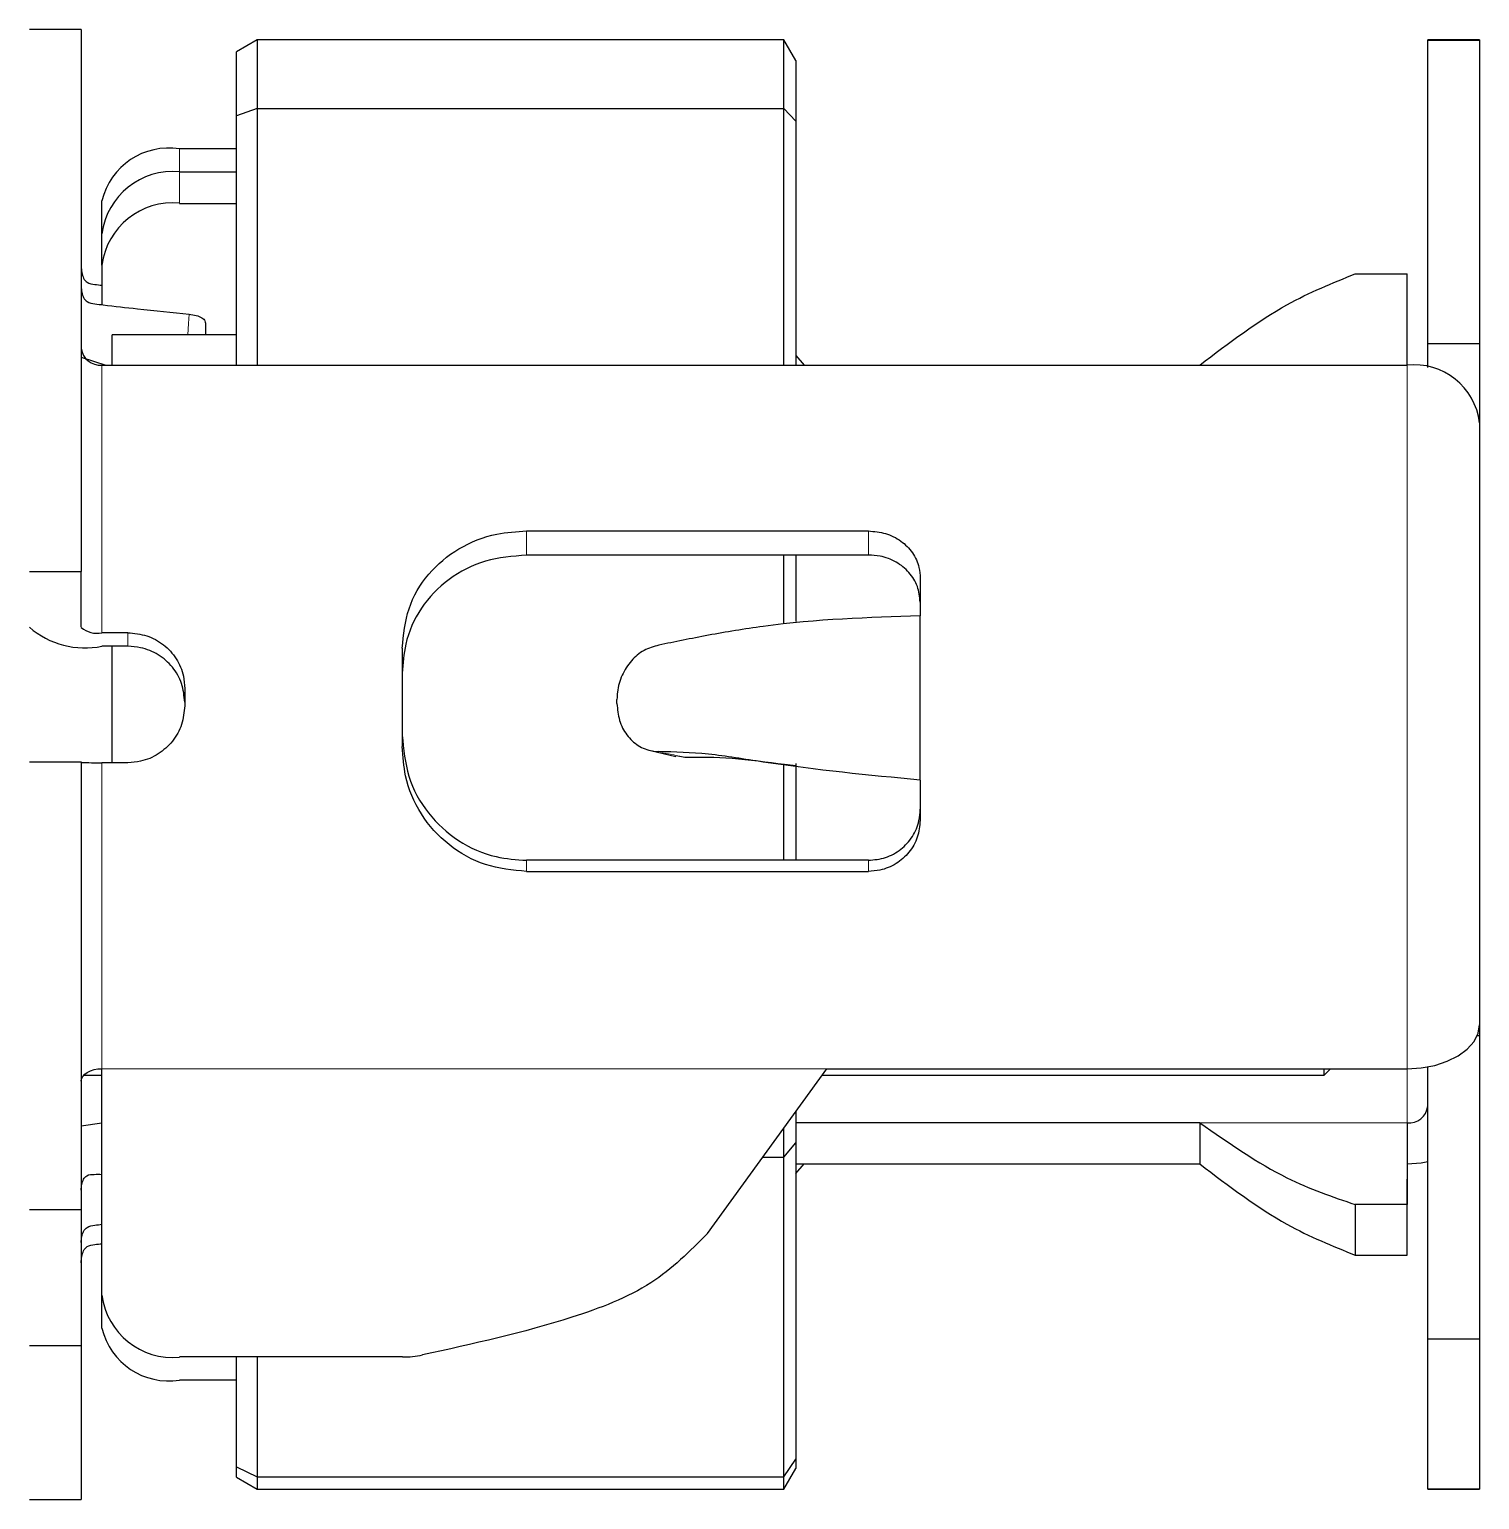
# Model space of a CAD drawing. Header units: millimetres. Extents: x -1019 to 1271, y -273 to 1986.
# Drawn here: x -20.29 to -6.29, y 1829.95 to 1844.15 of the extents above; entities that cross this region are included whole.
import ezdxf

# ---------------------------------------------------------------- set-up
doc = ezdxf.new("R2010")
doc.units = ezdxf.units.MM

msp = doc.modelspace()

# ---------------------------------------------------------------- linework, layer by layer
at = {"color": 7, "linetype": 'Continuous', "lineweight": 25}
for p, q in [((-19.789, 1844.147), (-20.289, 1844.147)), ((-19.789, 1844.147), (-19.789, 1838.91)), ((-18.089, 1844.047), (-18.289, 1843.932)), ((-13.004, 1844.047), (-18.089, 1844.047)), ((-18.089, 1844.047), (-18.089, 1843.383)), ((-12.889, 1843.847), (-13.004, 1844.047)), ((-13.004, 1843.383), (-13.004, 1844.047)), ((-6.289, 1844.047), (-6.789, 1844.047)), ((-6.789, 1844.044), (-6.789, 1844.047)), ((-6.789, 1844.044), (-6.289, 1844.044)), ((-6.789, 1841.114), (-6.789, 1844.044)), ((-6.289, 1844.047), (-6.289, 1844.044)), ((-6.289, 1844.044), (-6.289, 1841.114)), ((-18.289, 1843.313), (-18.289, 1843.932)), ((-12.889, 1843.847), (-12.889, 1843.262)), ((-18.089, 1843.383), (-18.289, 1843.313)), ((-18.289, 1840.906), (-18.289, 1843.313)), ((-18.089, 1843.383), (-18.089, 1840.906)), ((-18.089, 1843.383), (-13.004, 1843.383)), ((-13.004, 1840.906), (-13.004, 1843.383)), ((-12.889, 1843.262), (-13.004, 1843.383)), ((-12.889, 1843.262), (-12.889, 1840.906)), ((-18.289, 1842.993), (-18.839, 1842.993)), ((-18.289, 1842.77), (-18.839, 1842.77)), ((-19.589, 1842.174), (-19.589, 1842.491)), ((-18.839, 1842.467), (-18.289, 1842.467)), ((-19.589, 1841.871), (-19.589, 1842.174)), ((-19.589, 1841.871), (-19.589, 1841.488)), ((-7.489, 1841.786), (-6.989, 1841.786)), ((-18.289, 1841.197), (-19.489, 1841.197)), ((-19.489, 1840.901), (-19.489, 1841.197)), ((-6.789, 1841.114), (-6.289, 1841.114)), ((-6.789, 1840.883), (-6.789, 1841.114)), ((-6.289, 1841.114), (-6.289, 1840.349)), ((-19.789, 1840.983), (-19.551, 1840.906)), ((-19.589, 1840.906), (-8.989, 1840.906)), ((-12.889, 1840.998), (-12.809, 1840.906)), ((-8.989, 1840.906), (-6.989, 1840.906)), ((-6.289, 1840.349), (-6.289, 1834.533)), ((-15.489, 1839.303), (-12.189, 1839.303)), ((-12.189, 1839.07), (-15.489, 1839.07)), ((-13.004, 1838.413), (-13.004, 1839.07)), ((-12.889, 1839.07), (-12.889, 1838.428)), ((-20.289, 1838.91), (-19.789, 1838.91)), ((-19.789, 1838.373), (-19.789, 1838.91)), ((-11.689, 1838.848), (-11.689, 1838.482)), ((-11.689, 1836.897), (-11.689, 1838.482)), ((-19.339, 1838.32), (-19.589, 1838.32)), ((-19.339, 1838.189), (-19.589, 1838.189)), ((-19.489, 1837.065), (-19.489, 1838.189)), ((-16.689, 1838.17), (-16.689, 1837.22)), ((-18.789, 1837.781), (-18.789, 1837.615)), ((-14.616, 1837.636), (-14.616, 1837.676)), ((-20.289, 1837.074), (-19.789, 1837.074)), ((-19.789, 1837.074), (-19.789, 1832.746)), ((-19.339, 1837.065), (-19.589, 1837.065)), ((-14.292, 1837.182), (-14.047, 1837.126)), ((-13.962, 1837.116), (-14.046, 1837.132)), ((-12.889, 1837.057), (-12.889, 1836.122)), ((-13.004, 1836.122), (-13.004, 1837.044)), ((-11.689, 1836.897), (-11.689, 1836.509)), ((-12.189, 1836.122), (-15.489, 1836.122)), ((-15.489, 1836.015), (-12.189, 1836.015)), ((-6.289, 1834.533), (-6.289, 1834.431)), ((-6.309, 1834.431), (-6.289, 1834.431)), ((-6.289, 1834.431), (-6.289, 1831.501)), ((-19.589, 1831.921), (-19.589, 1834.109)), ((-13.743, 1832.518), (-12.589, 1834.109)), ((-12.589, 1834.109), (-6.989, 1834.109)), ((-7.789, 1834.047), (-7.727, 1834.109)), ((-7.789, 1834.047), (-7.789, 1834.109)), ((-6.789, 1831.501), (-6.789, 1834.127)), ((-19.763, 1834.047), (-19.589, 1834.047)), ((-12.633, 1834.047), (-7.789, 1834.047)), ((-12.889, 1833.696), (-12.889, 1833.393)), ((-19.789, 1833.556), (-19.589, 1833.588)), ((-13.004, 1833.254), (-13.004, 1833.537)), ((-8.989, 1833.587), (-12.889, 1833.587)), ((-8.989, 1833.587), (-8.989, 1833.189)), ((-13.004, 1833.254), (-12.889, 1833.393)), ((-12.889, 1833.393), (-12.889, 1830.338)), ((-13.209, 1833.254), (-13.004, 1833.254)), ((-13.004, 1830.167), (-13.004, 1833.254)), ((-12.889, 1833.096), (-12.809, 1833.189)), ((-12.889, 1833.189), (-8.989, 1833.189)), ((-6.989, 1832.797), (-6.989, 1833.043)), ((-7.489, 1832.797), (-7.489, 1832.309)), ((-6.989, 1832.797), (-7.489, 1832.797)), ((-6.989, 1832.309), (-6.989, 1832.797)), ((-19.789, 1832.746), (-20.289, 1832.746)), ((-19.789, 1832.746), (-19.789, 1831.431)), ((-7.489, 1832.309), (-6.989, 1832.309)), ((-19.589, 1831.603), (-19.589, 1831.921)), ((-19.789, 1831.431), (-20.289, 1831.431)), ((-19.789, 1831.431), (-19.789, 1829.947)), ((-6.789, 1831.501), (-6.289, 1831.501)), ((-6.789, 1830.051), (-6.789, 1831.501)), ((-6.289, 1831.501), (-6.289, 1830.051)), ((-16.687, 1831.325), (-18.839, 1831.325)), ((-18.289, 1830.265), (-18.289, 1831.325)), ((-18.089, 1831.325), (-18.089, 1830.167)), ((-18.289, 1831.101), (-18.839, 1831.101)), ((-18.289, 1830.265), (-18.089, 1830.167)), ((-18.289, 1830.163), (-18.289, 1830.265)), ((-13.004, 1830.167), (-12.889, 1830.338)), ((-13.004, 1830.047), (-12.889, 1830.247)), ((-12.889, 1830.338), (-12.889, 1830.247)), ((-18.289, 1830.163), (-18.089, 1830.047)), ((-18.089, 1830.167), (-13.004, 1830.167)), ((-18.089, 1830.167), (-18.089, 1830.047)), ((-13.004, 1830.047), (-13.004, 1830.167)), ((-18.089, 1830.047), (-13.004, 1830.047)), ((-6.789, 1830.047), (-6.789, 1830.051)), ((-6.789, 1830.051), (-6.289, 1830.051)), ((-6.789, 1830.047), (-6.289, 1830.047)), ((-6.289, 1830.051), (-6.289, 1830.047)), ((-20.289, 1829.947), (-19.789, 1829.947))]:
    msp.add_line(p, q, dxfattribs=at)
at = {"color": 8, "linetype": 'Continuous', "lineweight": 18}
for p, q in [((-18.839, 1842.993), (-18.839, 1842.77)), ((-18.839, 1842.77), (-18.839, 1842.467)), ((-19.589, 1840.906), (-19.589, 1838.32)), ((-6.989, 1834.109), (-6.989, 1840.906)), ((-15.489, 1839.303), (-15.489, 1839.07)), ((-12.189, 1839.07), (-12.189, 1839.303)), ((-19.339, 1838.189), (-19.339, 1838.32)), ((-19.589, 1837.065), (-19.589, 1834.109)), ((-15.489, 1836.122), (-15.489, 1836.015)), ((-12.189, 1836.015), (-12.189, 1836.122)), ((-19.589, 1834.109), (-12.589, 1834.109)), ((-6.989, 1833.587), (-6.989, 1834.109)), ((-6.989, 1833.587), (-8.989, 1833.587))]:
    msp.add_line(p, q, dxfattribs=at)
at = {"color": 8, "linetype": 'Continuous', "lineweight": 18, "flags": 128}
msp.add_lwpolyline([(-18.76, 1841.197), (-18.753, 1841.308), (-18.746, 1841.397), (-18.746, 1841.397), (-18.746, 1841.397)], dxfattribs=at)
at = {"color": 7, "linetype": 'Continuous', "lineweight": 25, "flags": 128}
for points in [[(-6.989, 1834.109), (-6.852, 1834.117), (-6.721, 1834.141), (-6.6, 1834.181), (-6.494, 1834.233), (-6.407, 1834.298), (-6.342, 1834.371), (-6.302, 1834.451), (-6.289, 1834.533)], [(-19.789, 1833.988), (-19.785, 1834.012), (-19.773, 1834.034), (-19.755, 1834.055), (-19.73, 1834.074), (-19.7, 1834.089), (-19.665, 1834.1), (-19.628, 1834.107), (-19.589, 1834.109)], [(-6.989, 1833.189), (-6.852, 1833.199), (-6.789, 1833.212)]]:
    msp.add_lwpolyline(points, dxfattribs=at)
at = {"color": 7, "linetype": 'Continuous', "lineweight": 25}
for centre, radius, start, end in [((-18.942, 1842.337), 0.665, 81.0438, 166.5514), ((-18.907, 1842.087), 0.687, 84.2482, 172.7634), ((-18.907, 1841.784), 0.687, 84.2482, 172.7634), ((-19.607, 1841.088), 0.183, 187.2366, 275.7518), ((-6.924, 1840.268), 0.641, 7.2366, 95.7518), ((-19.751, 1838.994), 0.821, 229.1472, 281.4476), ((-19.635, 1838.55), 0.235, 229.1472, 281.4476), ((-19.639, 1850.573), 13.508, 269.3637, 270.2121), ((-6.97, 1833.769), 0.183, 264.2482, 352.7634), ((-18.907, 1832.008), 0.687, 187.2366, 275.7518), ((-18.942, 1831.758), 0.665, 193.4486, 278.9562), ((-16.687, 1832.257), 0.932, 269.97, 282.0278)]:
    msp.add_arc(centre, radius, start, end, dxfattribs=at)
for points, knots in [([(-19.789, 1841.86), (-19.788, 1841.84), (-19.786, 1841.8), (-19.769, 1841.746), (-19.73, 1841.692), (-19.659, 1841.684), (-19.611, 1841.679), (-19.589, 1841.677)], [0, 0, 0, 0, 0.195353, 0.37764, 0.539051, 0.782239, 1, 1, 1, 1]), ([(-8.989, 1840.906), (-8.709, 1841.119), (-8.208, 1841.498), (-7.709, 1841.698), (-7.489, 1841.786)], [0, 0, 0, 0, 0.559911, 1, 1, 1, 1]), ([(-6.989, 1840.906), (-6.989, 1841.119), (-6.989, 1841.498), (-6.989, 1841.698), (-6.989, 1841.786)], [0, 0, 0, 0, 0.559866, 1, 1, 1, 1]), ([(-19.789, 1841.665), (-19.788, 1841.646), (-19.786, 1841.609), (-19.769, 1841.558), (-19.73, 1841.506), (-19.654, 1841.496), (-19.493, 1841.477), (-19.181, 1841.441), (-18.911, 1841.414), (-18.746, 1841.397)], [0, 0, 0, 0, 0.052051, 0.100621, 0.143629, 0.208426, 0.277664, 0.558659, 1, 1, 1, 1]), ([(-18.746, 1841.397), (-18.723, 1841.394), (-18.674, 1841.387), (-18.62, 1841.363), (-18.592, 1841.336), (-18.59, 1841.317), (-18.589, 1841.31)], [0, 0, 0, 0, 0.266331, 0.548449, 0.829136, 1, 1, 1, 1]), ([(-18.589, 1841.31), (-18.589, 1841.28), (-18.589, 1841.243), (-18.589, 1841.205), (-18.589, 1841.197)], [0, 0, 0, 0, 0.7867343, 1, 1, 1, 1]), ([(-16.689, 1838.17), (-16.676, 1838.301), (-16.651, 1838.561), (-16.451, 1838.898), (-16.154, 1839.147), (-15.815, 1839.282), (-15.585, 1839.297), (-15.489, 1839.303)], [0, 0, 0, 0, 0.2128333, 0.4258501, 0.6355415, 0.8465873, 1, 1, 1, 1]), ([(-12.189, 1839.303), (-12.132, 1839.298), (-12.02, 1839.288), (-11.87, 1839.212), (-11.757, 1839.097), (-11.697, 1838.969), (-11.691, 1838.883), (-11.689, 1838.848)], [0, 0, 0, 0, 0.214445, 0.428893, 0.643239, 0.857188, 1, 1, 1, 1]), ([(-15.489, 1839.07), (-15.623, 1839.059), (-15.893, 1839.035), (-16.252, 1838.85), (-16.521, 1838.571), (-16.667, 1838.247), (-16.682, 1838.023), (-16.689, 1837.929)], [0, 0, 0, 0, 0.212875, 0.425767, 0.637937, 0.847353, 1, 1, 1, 1]), ([(-11.689, 1838.614), (-11.694, 1838.666), (-11.705, 1838.771), (-11.79, 1838.907), (-11.917, 1839.009), (-12.057, 1839.063), (-12.151, 1839.068), (-12.189, 1839.07)], [0, 0, 0, 0, 0.214295, 0.42863, 0.64223, 0.856153, 1, 1, 1, 1]), ([(-11.689, 1838.482), (-12.187, 1838.467), (-12.858, 1838.446), (-13.753, 1838.295), (-14.058, 1838.232), (-14.212, 1838.2)], [0, 0, 0, 0, 0.587693, 0.790818, 1, 1, 1, 1]), ([(-19.339, 1838.32), (-19.277, 1838.314), (-19.153, 1838.302), (-18.988, 1838.211), (-18.864, 1838.075), (-18.798, 1837.923), (-18.791, 1837.822), (-18.789, 1837.781)], [0, 0, 0, 0, 0.214393, 0.428789, 0.643061, 0.856854, 1, 1, 1, 1]), ([(-14.212, 1838.2), (-14.261, 1838.187), (-14.359, 1838.16), (-14.483, 1838.054), (-14.573, 1837.913), (-14.612, 1837.779), (-14.615, 1837.7), (-14.616, 1837.676)], [0, 0, 0, 0, 0.225867, 0.4517344, 0.6775983, 0.9034793, 1, 1, 1, 1]), ([(-18.789, 1837.649), (-18.795, 1837.71), (-18.806, 1837.832), (-18.9, 1837.994), (-19.039, 1838.115), (-19.194, 1838.179), (-19.297, 1838.186), (-19.339, 1838.189)], [0, 0, 0, 0, 0.2142108, 0.4284707, 0.641842, 0.8556018, 1, 1, 1, 1]), ([(-14.616, 1837.636), (-14.611, 1837.581), (-14.601, 1837.47), (-14.526, 1837.327), (-14.415, 1837.223), (-14.303, 1837.178), (-14.233, 1837.173), (-14.212, 1837.172)], [0, 0, 0, 0, 0.225883, 0.451767, 0.67765, 0.903524, 1, 1, 1, 1]), ([(-18.789, 1837.615), (-18.795, 1837.554), (-18.807, 1837.431), (-18.901, 1837.266), (-19.04, 1837.142), (-19.194, 1837.075), (-19.297, 1837.068), (-19.339, 1837.065)], [0, 0, 0, 0, 0.214305, 0.42865, 0.642279, 0.856223, 1, 1, 1, 1]), ([(-16.689, 1837.33), (-16.676, 1837.196), (-16.652, 1836.926), (-16.454, 1836.567), (-16.158, 1836.296), (-15.819, 1836.145), (-15.587, 1836.129), (-15.489, 1836.122)], [0, 0, 0, 0, 0.2123763, 0.4249789, 0.6334795, 0.8436094, 1, 1, 1, 1]), ([(-15.489, 1836.015), (-15.623, 1836.028), (-15.893, 1836.054), (-16.252, 1836.257), (-16.522, 1836.557), (-16.667, 1836.897), (-16.682, 1837.125), (-16.689, 1837.22)], [0, 0, 0, 0, 0.213238, 0.42649, 0.63916, 0.849598, 1, 1, 1, 1]), ([(-11.689, 1836.897), (-12.187, 1836.944), (-12.858, 1837.009), (-13.753, 1837.161), (-14.058, 1837.168), (-14.212, 1837.172)], [0, 0, 0, 0, 0.587693, 0.790818, 1, 1, 1, 1]), ([(-12.889, 1837.036), (-12.925, 1837.04), (-13.126, 1837.06), (-13.525, 1837.118), (-13.815, 1837.117), (-13.962, 1837.116)], [0, 0, 0, 0, 0.099559, 0.54474, 1, 1, 1, 1]), ([(-12.189, 1836.122), (-12.132, 1836.127), (-12.02, 1836.138), (-11.87, 1836.222), (-11.757, 1836.347), (-11.697, 1836.486), (-11.691, 1836.579), (-11.689, 1836.616)], [0, 0, 0, 0, 0.214385, 0.428772, 0.643033, 0.856802, 1, 1, 1, 1]), ([(-11.689, 1836.509), (-11.694, 1836.453), (-11.705, 1836.342), (-11.791, 1836.194), (-11.917, 1836.083), (-12.058, 1836.024), (-12.151, 1836.018), (-12.189, 1836.015)], [0, 0, 0, 0, 0.214373, 0.428779, 0.642592, 0.856666, 1, 1, 1, 1]), ([(-8.989, 1833.587), (-8.709, 1833.391), (-8.208, 1833.042), (-7.709, 1832.872), (-7.489, 1832.797)], [0, 0, 0, 0, 0.559868, 1, 1, 1, 1]), ([(-6.989, 1833.587), (-6.989, 1833.391), (-6.989, 1833.042), (-6.989, 1832.872), (-6.989, 1832.797)], [0, 0, 0, 0, 0.559785, 1, 1, 1, 1]), ([(-19.789, 1832.936), (-19.788, 1832.955), (-19.786, 1832.991), (-19.769, 1833.04), (-19.732, 1833.086), (-19.661, 1833.09), (-19.613, 1833.089), (-19.589, 1833.089)], [0, 0, 0, 0, 0.195302, 0.377541, 0.538909, 0.761383, 1, 1, 1, 1]), ([(-8.989, 1833.189), (-8.709, 1832.976), (-8.208, 1832.597), (-7.709, 1832.397), (-7.489, 1832.309)], [0, 0, 0, 0, 0.559911, 1, 1, 1, 1]), ([(-19.789, 1832.43), (-19.788, 1832.449), (-19.786, 1832.486), (-19.769, 1832.537), (-19.73, 1832.589), (-19.659, 1832.598), (-19.611, 1832.604), (-19.589, 1832.607)], [0, 0, 0, 0, 0.1953532, 0.3776399, 0.5390508, 0.7822387, 1, 1, 1, 1]), ([(-13.743, 1832.518), (-13.912, 1832.347), (-14.263, 1831.992), (-15.245, 1831.618), (-16.008, 1831.451), (-16.493, 1831.345)], [0, 0, 0, 0, 0.254027, 0.526591, 1, 1, 1, 1]), ([(-19.789, 1832.235), (-19.788, 1832.255), (-19.786, 1832.295), (-19.769, 1832.349), (-19.73, 1832.403), (-19.659, 1832.411), (-19.611, 1832.416), (-19.589, 1832.418)], [0, 0, 0, 0, 0.195353, 0.37764, 0.539051, 0.782239, 1, 1, 1, 1])]:
    msp.add_open_spline(points, degree=3, knots=knots, dxfattribs=at)
at = {"color": 8, "linetype": 'Continuous', "lineweight": 18}
msp.add_open_spline([(-14.212, 1837.172), (-14.171, 1837.163), (-14.103, 1837.147), (-14.019, 1837.129), (-13.978, 1837.12), (-13.962, 1837.116)], degree=3, knots=[0, 0, 0, 0, 0.502362, 0.815418, 1, 1, 1, 1], dxfattribs=at)

doc.saveas('drawing.dxf')
